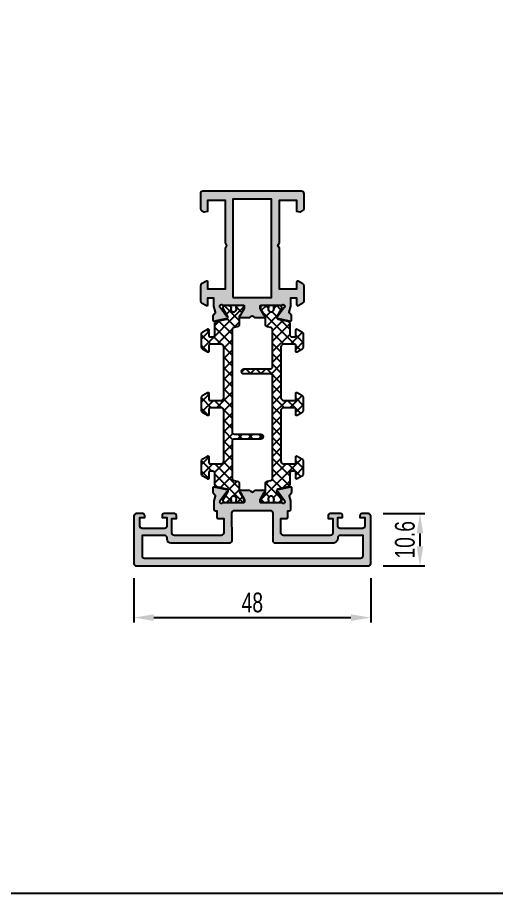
# Model space of a CAD drawing. Header units: millimetres. Extents: x -157 to 4988, y 4688 to 7765.
# Drawn here: x 2528 to 2625.1, y 5348.6 to 5526.1 of the extents above; entities that cross this region are included whole.
import ezdxf

# ---------------------------------------------------------------- set-up
doc = ezdxf.new("R2010")
doc.units = ezdxf.units.MM
doc.header["$LTSCALE"] = 0.2
for name, color, linetype in [('REYNAERS', 7, 'Continuous'), ('RI-DIMENSION', 7, 'Continuous'), ('RI-HATCH-PI', 4, 'Continuous'), ('RI-PROFILE', 7, 'Continuous')]:
    doc.layers.add(name, color=color, linetype=linetype)
doc.styles.add('T7', font='arial.ttf', dxfattribs={"width": 0.7})
doc.dimstyles.new('SCHAAL1OP1', dxfattribs={"dimscale": 0, "dimtxt": 2, "dimasz": 2, "dimexe": 0.5, "dimexo": 1.5, "dimgap": 0.5, "dimtad": 1, "dimdec": 1, "dimzin": 9, "dimdsep": 46, "dimtxsty": 'T7', "dimcen": 2.5, "dimclrd": 256, "dimclre": 256, "dimclrt": 256, "dimadec": 1, "dimazin": 2, "dimtfac": 1, "dimtdec": 1, "dimtmove": 0, "dimatfit": 3, "dimfxl": 1, "dimtolj": 1, "dimtzin": 9, "dimlwd": -1, "dimlwe": -1, "dimarcsym": 0})

# ---------------------------------------------------------------- blocks, each defined once
blk = doc.blocks.new('4I30113')
at = {"layer": 'RI-PROFILE'}
blk.add_lwpolyline([(7.075291723427291, 12.61961561521266), (7.075291723427291, 21.30000037294206), (10.57529172342775, 21.30000037294206), (10.57529172342769, 19.08633583027301), (11.24527180792823, 18.90681520768461, 0.1989123673801815), (11.39703561694896, 18.92679529218537), (11.82529172342763, 19.17404907054253, 0.2679491924311789), (12.07529172342775, 19.60706177243486), (12.07529172342775, 22.60000037294224, 0.414213562373095), (11.57529172342775, 23.10000037294224), (-8.424702425365489, 23.10000037294224, 0.414213562373095), (-8.924702425365489, 22.60000037294224), (-8.924702425365489, 19.60706177243486, 0.2679491924310788), (-8.674702425365602, 19.17404907054265), (-8.246446318887273, 18.92679529218514, 0.1989123673792568), (-8.09468250986722, 18.9068152076841), (-7.424702425365717, 19.08633583026986), (-7.424702425365489, 21.30000037294206), (-3.924702425365489, 21.30000037294206), (-3.924702425365489, 12.61961561521266), (-3.624702425365705, 12.10000037294176), (-3.924702425365489, 11.58038513067177), (-3.924702425365489, 3.300000372942031), (-7.424702425365489, 3.300000372942031), (-7.424702425365717, 4.700000372942008, 0.5773502691894123), (-7.724702425365671, 4.873205453699009), (-8.674702425364806, 4.324722697967553, 0.2679491924309574), (-8.924702425364124, 3.891709996076693), (-8.924702425365489, 0.9082867086216677, 0.2679491924310974), (-8.674702425365602, 0.4752740067295573), (-7.724702425365785, -0.07320874900057706, 0.5773502691896925), (-7.424702425365433, 0.09999633175621025), (-7.424702425365489, 1.50000037294202), (-6.245755038186553, 1.50000037294202), (-6.245755038186496, -0.1520656474343187), (-5.912553410706573, -1.395591050363541, -0.2538826015340871), (-5.957066851075319, -1.581133475830675), (-6.36813136603481, -2.03796037464962, 0.1852564082005983), (-6.419459641146056, -2.171738991097064), (-6.419459641146056, -2.996068947509676, 0.4796563285014663), (-6.176171718358398, -3.191328148933727), (-3.49688214911506, -2.597343951759902, 1.17833154119867), (-3.643836926163226, -2.23104913029656), (-4.933447532319371, -0.4560524075398351, -0.08309359224753596), (-4.962905084636952, -0.39696969802599), (-5.011595200508759, -0.2377115050321297, -0.8925328848366029), (-4.46489656655134, 7.23392141966772e-07), (-0.2247025747893411, 7.233921277559172e-07, -0.414213562373095), (-0.02470257478923876, -0.1999992766079604), (-0.02470257478923876, -0.5735163679840614, -0.1316524975874477), (-0.05149749403229797, -0.673516367983743), (-0.8750779876532072, -2.099999627057463, 0.9999999999999999), (-0.8750779876535483, -2.499999276607929), (-0.6247464340733239, -2.499999276607915), (0.8996199602111467, -2.499999276607915, 0.1989123685556905), (1.25317641547955, -2.35355139683397), (1.433872717265991, -2.17285509341213, -0.4142135623730655), (1.716715429740623, -2.172855092132215), (1.897411733162392, -2.353551393918599, 0.1989123662035821), (2.250968199994396, -2.499999276607929), (3.790988226660409, -2.4999992766079), (4.025666980306176, -2.4999992766079, 1.000000000000142), (4.02566698030521, -2.099999276607866), (3.202086486685267, -0.6735160175336634, -0.1316524975875525), (3.175291567442264, -0.5735160175338823), (3.175291567442264, -0.1999992766078893, -0.4142135623730534), (3.37529156744231, 7.23392141966772e-07), (7.615483946306973, 7.23392141966772e-07, -0.8938334836974259), (8.162435372013796, -0.2368810094083276), (8.113493726837284, -0.3969619176877817, -0.08309359224728577), (8.084036174519873, -0.4560446272016268), (6.794425568366854, -2.231041349962615, 1.178331541211842), (6.647470791315164, -2.597336171423541), (9.326760360559014, -3.191320368595561, 0.4796563285013795), (9.570048283346672, -2.996061167171283), (9.570048283346672, -2.171731210758884, 0.1852564082008693), (9.518720008235427, -2.037952594311227), (9.107655493275196, -1.581125695492949, -0.2538826015355284), (9.06314205290645, -1.395583270024864), (9.39634368387275, -0.1520578541043054), (9.39634368387275, 1.50000037294202), (10.57529172342769, 1.50000037294202), (10.5752917234278, 0.09999633175621025, 0.577350269188531), (10.8752917234269, -0.07320874900036389), (11.82529172342775, 0.4752740067294579, 0.2679491924312824), (12.07529172342775, 0.9082867086216535), (12.07529172342775, 3.891709996076295, 0.2679491924310669), (11.82529172342792, 4.324722697968306), (10.8752917234277, 4.873205453698952, 0.5773502691897896), (10.57529172342775, 4.700000372942136), (10.57529172342775, 3.300000372942031), (7.075291723427291, 3.300000372942031), (7.075291723427291, 11.58038513067177), (6.775291723427507, 12.10000037294265)], format="xyb", close=True, dxfattribs=at)
blk.add_lwpolyline([(-2.324694971314693, 1.600000372942213), (5.475291812583101, 1.600000372942213), (5.475291722446776, 21.50000037294222), (-2.324708277599165, 21.50000037294222)], close=True, dxfattribs=at)
blk = doc.blocks.new('4E30214')
at = {"layer": 'RI-PROFILE'}
for points in [[(7.20583160748879, 9.900000647501138), (7.205527873023129, 11.19843804319074), (7.500519118362263, 11.19843783286333, 0.4142137712046512), (7.800519332260933, 11.49843783286325), (7.800519332260819, 13.17263833699726), (7.508132420949835, 14.12898915409342, -0.2446984432290235), (7.541791026174167, 14.31059582628981), (7.952949211134637, 14.83685547085098, 0.1726182030107126), (7.997623961040404, 14.96329504194977), (7.997623064092522, 15.79758121866094, 0.4796141994129071), (7.751924666626223, 15.9897746677177), (5.072637750531612, 15.39578803664229, 1.238312160148291), (5.235757190722495, 15.04040250121346), (6.51001983436322, 13.25395622383211, -0.08089726198600812), (6.53845774388202, 13.19629000420831), (6.600517773322679, 12.94846643218656, -0.7673269879573191), (6.040710313453928, 12.7984658303487), (1.800517925292979, 12.79846127168125, -0.4142135623889116), (1.600517719570121, 12.99846104737148), (1.600517271883973, 13.4148712181719, -0.131652497573651), (1.627312083616744, 13.51487124698124), (2.426126561805745, 14.89846194428185, 0.9999976386623669), (2.426127076297576, 15.29846194428055), (0.6808629389789758, 15.29846006793198, 0.1989120891441954), (0.3273100843400698, 15.15201345692552), (0.1466136149301747, 14.97131698588012, -0.4142135650242973), (-0.1362290988245149, 14.97131698588018), (-0.3169241153960343, 15.1520120040872, 0.1989126479674239), (-0.6704780451435681, 15.29845861509367), (-2.425096582654987, 15.29845672868836, 0.9999976386623669), (-2.4250952080763, 14.89845672869174), (-1.626277754868624, 13.51486774901889, -0.131652497573626), (-1.599482728114197, 13.41486777782444), (-1.599482280428049, 12.99845760702399, -0.4142135623889117), (-1.799482056107536, 12.79845740129036), (-6.039674444268428, 12.79845284262339, -0.7673269879573466), (-6.599482226669807, 12.94845224075328), (-6.537422730103856, 13.19627594621704, -0.08089726198599861), (-6.508984944579936, 13.25394222698844), (-5.234726142189629, 15.04039124430699, 1.238312160148439), (-5.071607466155115, 15.3957771304772), (-7.750895659443813, 15.98975800050249, 0.4796141994127857), (-7.99659364365192, 15.79756402314126), (-7.9965927467033, 14.96327784643017, 0.1726182030107536), (-7.951917724925181, 14.8368383713921), (-7.540758408393117, 14.3105796109115, -0.2446984432289989), (-7.507099412674961, 14.12897301108887), (-7.799480667737555, 13.17263334004087), (-7.799480667737498, 11.49842878452284, 0.4142134563126725), (-7.499480453839055, 11.19842910705549), (-7.200601803642371, 11.19842932015467), (-7.200905538108145, 9.89999192446507, 0.4142129994758097), (-6.900906114663712, 9.599991924465627), (-5.801312816973791, 9.599961624691332), (-5.801312371371637, 6.699983767444053, -0.4142141283000559), (-6.301313337471584, 6.199983767444053), (-15.79999707439333, 6.199999999900712, -0.4142135623769576), (-16.29999707439987, 6.699999999900712), (-16.29999707439407, 9.600000000000705), (-15.3999970743937, 9.600000000000705), (-15.39999707440091, 10.30000000000069, 0.4142135623717354), (-15.69999707439968, 10.6000000000007), (-17.89999707439506, 10.60000000000159, 0.414213562373761), (-18.29999707439515, 10.20000000000059), (-18.29999707439424, 9.80000000000095), (-17.29999707439424, 9.800000000001376), (-17.29999707439288, 8.100000000001103, -0.414213562373095), (-17.79999707439288, 7.600000000001131), (-22.29999707439379, 7.599999999998857, -0.414213562373095), (-22.79999707439379, 8.099999999998857), (-22.79999707439424, 9.799999999999585), (-21.79999707439424, 9.80000000000004), (-21.7999970743947, 10.19999999999922, 0.4142135623736153), (-22.19999707439433, 10.60000000000045), (-23.49999707439451, 10.59999999999999, 0.414213562373095), (-23.99999707439406, 10.09999999999954), (-23.99999707439406, 0.5000000000000853, 0.414213562373095), (-23.49999707439406, 8.526512829121202e-14), (23.49999707439406, -8.526512829121202e-14, 0.414213562373095), (23.99999707439406, 0.4999999999999005), (23.99999707439406, 10.09999999999959, 0.414213562373095), (23.49999707439451, 10.59999999999982), (22.19999707439433, 10.6000000000005, 0.4142135623736153), (21.79999707439379, 10.19999999999927), (21.79999707439424, 9.80000000000009), (22.79999707439424, 9.799999999999635), (22.79999707439333, 8.099999999999142, -0.4142135623729618), (22.29999707439333, 7.599999999999142), (17.79999707439242, 7.600000000001188, -0.414213562373095), (17.29999707439242, 8.100000000001188), (17.29999707439424, 9.800000000001454), (18.29999707439424, 9.800000000000999), (18.29999707439515, 10.20000000000064, 0.4142135623740107), (17.89999707439506, 10.60000000000118), (15.69834713389889, 10.60000000000056, 0.4142135623717354), (15.39834713390013, 10.30000000000054), (15.39834713390019, 9.599999999900575), (16.29999707439407, 9.599999999900575), (16.30000292560015, 6.699999999900569, -0.4142124198543953), (15.80000487600245, 6.199999999904378), (6.300003891660822, 6.19998174230156, -0.4142141252822447), (5.800002925600097, 6.699981742300622), (5.800003371208504, 9.599999999926752), (6.905832184044357, 9.600000647501702, 0.4142129994758098)], [(17.8051951836527, 6.199932589680998, 0.414213562373095), (17.3051951836527, 5.699932589680998), (17.3051951836527, 5.599932616768626, -0.3644921651856291), (16.49687513621541, 4.600105754145773), (4.69687510594855, 4.600104171958179, -0.4142136074786073), (4.196875028948511, 5.100104171958179), (4.203539391952859, 10.69594796025682, 0.4142135623271769), (3.703539392022662, 11.19594796024799), (-3.717470520321513, 11.19787701531706, 0.400993262731094), (-4.1948048163473, 10.69839101361762), (-4.183718736157402, 5.100238523890198, -0.414213607478574), (-4.683718813157384, 4.600238523890198), (-16.4837246946247, 4.600240106085977, -0.4142135231006511), (-17.28372458735726, 5.400240106085818), (-17.29481066754715, 5.699932589682845, 0.4142033482204809), (-17.79479323083581, 6.199932589377141), (-22.36296201673758, 6.199932589781923), (-22.36296201673719, 2.09993258978227, 0.4142135623730617), (-21.86296201673719, 1.599932589782327), (21.93703798326254, 1.5999325897821, 0.4142135623729951), (22.43703798326254, 2.099932589781929), (22.43703798326391, 6.199932589781753)]]:
    blk.add_lwpolyline(points, format="xyb", close=True, dxfattribs=at)
blk = doc.blocks.new('0000772R')
at = {"layer": 'RI-HATCH-PI'}
h = blk.add_hatch(dxfattribs=at)
h.set_pattern_fill('_USER', color=256, scale=1.5, angle=225, style=0, double=1, pattern_type=0)
h.set_pattern_definition([(225, (0, 0), (1.060660171779821, -1.060660171779821), []), (315, (0, 0), (1.060660171779821, 1.060660171779821), [])])
edge = h.paths.add_edge_path()
edge.add_arc((1.450824544777844, 36.1327578012429), 0.5000000000000041, 180.0318875399638, 257.4999999999586, ccw=False)
edge.add_line((0.9508246222127461, 36.1324795299759), (0.9499999999997577, 37.61416697507728))
edge.add_arc((0.6499999999959978, 37.61416697507881), 0.3000000000037599, 359.9999999997083, 389.9999999996573)
edge.add_line((0.9098076211354815, 37.76416697507914), (0.02679491924316935, 39.29358983848503))
edge.add_arc((0.1999999999999863, 39.39358983848479), 0.1999999999998186, 179.9999999999573, 209.9999999999505, ccw=False)
edge.add_line((1.669775429036235e-13, 39.39358983848494), (-2.877698079828406e-13, 39.5999999999987))
edge.add_arc((0.3999999999999169, 39.59999999999836), 0.4000000000002046, 89.99999999995123, 179.9999999999511, ccw=False)
edge.add_line((0.4000000000002579, 39.99999999999856), (0.9819660112504458, 39.99999999999856))
edge.add_arc((0.9819660112518243, 39.79999999999762), 0.2000000000009408, 79.77782060988841, 90.00000000039489, ccw=False)
edge.add_arc((2.099999999989362, 45.99999999994079), 6.099999999940935, 259.7778206094268, 262.5936067314714)
edge.add_arc((1.274999999999857, 39.65339657769435), 0.3000000000006971, 7.599965101690032e-11, 82.59360673172961, ccw=False)
edge.add_line((1.575000000000554, 39.65339657769475), (1.574999999999985, 39.54047375096427))
edge.add_arc((2.100000000000076, 39.24999999999856), 0.6000000000001504, 151.0449756281321, 388.9550243718679)
edge.add_line((2.625000000000167, 39.54047375096427), (2.625000000000295, 39.65339657769475))
edge.add_arc((2.925000000000876, 39.65339657769449), 0.3000000000005816, 97.40639326864789, 179.9999999999511, ccw=False)
edge.add_arc((2.100000000005401, 45.99999999999616), 6.099999999996583, 277.4063932684988, 280.2221793905173)
edge.add_arc((3.218033988752697, 39.79999999999033), 0.2000000000086857, 90.0000000008568, 100.22217939138147, ccw=False)
edge.add_line((3.218033988749706, 39.99999999999902), (3.799999999999894, 39.99999999999902))
edge.add_arc((3.800000000000349, 39.59999999999893), 0.4000000000000909, 3.26281224261038e-11, 90.00000000006509, ccw=False)
edge.add_line((4.20000000000044, 39.59999999999916), (4.199999999999985, 39.3935898384854))
edge.add_arc((3.999999999999713, 39.39358983848514), 0.200000000000272, -29.999999999915588, 7.332801033044234e-11, ccw=False)
edge.add_line((4.173205080756983, 39.29358983848526), (3.290192378864671, 37.76416697507936))
edge.add_arc((3.550000000000633, 37.61416697508066), 0.2999999999998987, 150.0000000002743, 180.0000000002646)
edge.add_line((3.250000000000735, 37.61416697507927), (3.250550958979343, 37.50938626617379))
edge.add_arc((3.55054681174937, 37.51096370738752), 0.2999999999999975, 180.3012704681873, 257.49999999996)
edge.add_line((3.485614927567735, 37.21807490525158), (5.496369579195683, 36.77230133109974))
edge.add_arc((5.388149772227109, 36.28415332753956), 0.5000000000001087, 6.480149750132114e-12, 77.50000000005878, ccw=False)
edge.add_line((5.888149772227219, 36.28415332753961), (5.887152959927089, 34.10022821697153))
edge.add_arc((6.387152907844659, 34.10000000122562), 0.4999999999999994, 179.9738484009734, 269.9983747265771)
edge.add_line((6.387138724658424, 33.60000000142678), (6.899981945986266, 33.59998545392493))
edge.add_arc((6.899981646068451, 33.79998545392486), 0.2000000000001567, 270.000085920125, 360.0000859201901)
edge.add_line((7.099981646068382, 33.7999857538429), (7.099979846555794, 34.99998575384181))
edge.add_arc((7.299979846555396, 34.99998605376082), 0.1999999999998271, 60.00008592054172, 180.000085920467, ccw=False)
edge.add_line((7.399979586817491, 35.173191284477), (8.349980409317933, 34.62470995336155))
edge.add_arc((8.099981058661502, 34.19169687657142), 0.499999999999888, 8.592038477672759e-05, 60.000085920404786, ccw=False)
edge.add_line((8.599981058660827, 34.19169762636822), (8.600000000000886, 31.50829037686525))
edge.add_arc((8.100000000000662, 31.50829037686488), 0.5000000000002238, -59.99999999998698, 4.189359970041551e-11, ccw=False)
edge.add_line((8.350000000000872, 31.07527767497253), (7.400000000000485, 30.52679491924231))
edge.add_arc((7.300000000000691, 30.69999999999924), 0.1999999999999333, 179.9999999999674, 299.99999999994304, ccw=False)
edge.add_line((7.100000000000758, 30.69999999999935), (7.100000000000303, 31.89999999999939))
edge.add_arc((6.900000000000485, 31.89999999999939), 0.1999999999998181, 0, 90.00000000013027)
edge.add_line((6.900000000000031, 32.09999999999921), (4.600000000000303, 32.09999999999927))
edge.add_arc((4.600000000000644, 31.5999999999995), 0.4999999999997726, 90.00000000003908, 180.0000000000391)
edge.add_line((4.100000000000872, 31.59999999999916), (4.100000000001327, 21.24999999999925))
edge.add_arc((4.600000000001327, 21.2499999999993), 0.5, 180.0000000000065, 270)
edge.add_line((4.600000000001327, 20.7499999999993), (6.900000000001054, 20.7499999999993))
edge.add_arc((6.900000000001508, 20.94999999999958), 0.2000000000002728, 269.9999999998697, 359.9999999999349)
edge.add_line((7.100000000001781, 20.94999999999935), (7.100000000001781, 22.14999999999939))
edge.add_arc((7.300000000001596, 22.14999999999968), 0.1999999999998145, 60.00000000014859, 180.0000000000814, ccw=False)
edge.add_line((7.400000000001054, 22.32320508075667), (8.350000000001213, 21.77472232502645))
edge.add_arc((8.100000000001488, 21.34170962313425), 0.4999999999998387, 1.750777300912887e-11, 60.00000000002581, ccw=False)
edge.add_line((8.600000000001327, 21.34170962313441), (8.600000000001327, 19.9999999999993))
edge.add_line((8.600000000001327, 19.9999999999993), (8.600000000001767, 18.6582903768642))
edge.add_arc((8.100000000001678, 18.65829037686397), 0.5000000000000888, -59.999999999992326, 2.6489033189136535e-11, ccw=False)
edge.add_line((8.350000000001781, 18.22527767497171), (7.400000000001508, 17.67679491924149))
edge.add_arc((7.300000000002051, 17.84999999999847), 0.1999999999998143, 179.9999999999186, 299.9999999998514, ccw=False)
edge.add_line((7.100000000002236, 17.84999999999876), (7.100000000002236, 19.0499999999988))
edge.add_arc((6.900000000001963, 19.04999999999858), 0.2000000000002728, 6.513775987628397e-11, 90.00000000013027)
edge.add_line((6.900000000001508, 19.24999999999885), (4.600000000001781, 19.24999999999839))
edge.add_arc((4.600000000001781, 18.74999999999839), 0.5, 90, 180.0000000000065)
edge.add_line((4.100000000001781, 18.74999999999834), (4.100000000002691, 8.399999999998435))
edge.add_arc((4.600000000002719, 8.39999999999852), 0.5000000000000284, 180.0000000000098, 270.0000000000098)
edge.add_line((4.600000000002805, 7.899999999998492), (6.900000000002532, 7.89999999999894))
edge.add_arc((6.90000000000293, 8.099999999998701), 0.1999999999997613, 269.999999999886, 360.0000000000163)
edge.add_line((7.100000000002691, 8.099999999998758), (7.10000000000235, 9.299999999998803))
edge.add_arc((7.300000000002282, 9.299999999998917), 0.1999999999999327, 60.000000000057014, 180.0000000000326, ccw=False)
edge.add_line((7.400000000002077, 9.473205080755847), (8.350000000002236, 8.924722325025627))
edge.add_arc((8.100000000002685, 8.491709623133142), 0.5000000000000056, 2.5011104298755527e-11, 60.0000000000598, ccw=False)
edge.add_line((8.60000000000269, 8.49170962313336), (8.599978718221717, 5.808302373633907))
edge.add_arc((8.099978718222411, 5.808303123430658), 0.4999999999998676, 299.9999140796033, 359.99991407962136, ccw=False)
edge.add_line((8.349978068878894, 5.375290046640586), (7.399977246378452, 4.826808715525132))
edge.add_arc((7.299977506116388, 5.000013946241282), 0.199999999999787, 179.9999140795249, 299.9999140794547, ccw=False)
edge.add_line((7.099977506116826, 5.000014246160319), (7.099979305629343, 6.200014246159228))
edge.add_arc((6.899979305629412, 6.20001454607727), 0.2000000000001567, 359.9999140798099, 449.999914079875)
edge.add_line((6.899979605547227, 6.400014546077202), (6.387138724589374, 6.39999999857092))
edge.add_arc((6.387152907844661, 5.899999998772083), 0.5000000000000012, 90.00162528133566, 180.0261515990268)
edge.add_line((5.887152959927089, 5.899771783026168), (5.888149668067623, 3.716074876659675))
edge.add_arc((5.388149720150047, 3.715846660913753), 0.5000000000000057, -77.49999999996032, 0.026151599027684824, ccw=False)
edge.add_line((5.496369527119437, 3.227698657353855), (3.485614927567735, 2.781925094747031))
edge.add_arc((3.55054681174937, 2.489036292611098), 0.2999999999999977, 102.5000000000401, 179.698729531813)
edge.add_line((3.250550958979343, 2.490613733824823), (3.250000000000735, 2.385833024919343))
edge.add_arc((3.550000000000614, 2.385833024917949), 0.2999999999998781, 179.9999999997338, 209.9999999997262)
edge.add_line((3.290192378864671, 2.235833024919252), (4.173205080756983, 0.7064101615133538))
edge.add_arc((3.99999999999971, 0.6064101615134706), 0.2000000000002746, -7.258904588525183e-11, 29.99999999991587, ccw=False)
edge.add_line((4.199999999999985, 0.6064101615132174), (4.20000000000044, 0.3999999999994585))
edge.add_arc((3.800000000000349, 0.3999999999996859), 0.4000000000000909, 269.99999999993486, 359.99999999996743, ccw=False)
edge.add_line((3.799999999999894, -4.050093593832571e-13), (3.218033988749706, -4.050093593832571e-13))
edge.add_arc((3.218033988752704, 0.2000000000081977), 0.2000000000086027, 259.7778206086165, 269.99999999914127, ccw=False)
edge.add_arc((2.100000000005441, -5.999999999997633), 6.099999999996668, 79.77782060948304, 82.59360673150164)
edge.add_arc((2.925000000000876, 0.3466034223041199), 0.3000000000005808, 180.0000000000487, 262.59360673135205, ccw=False)
edge.add_line((2.625000000000295, 0.3466034223038648), (2.625000000000167, 0.4595262490343473))
edge.add_arc((2.100000000000072, 0.7500000000000558), 0.6000000000001564, 331.0449756281318, 568.9550243718681)
edge.add_line((1.574999999999978, 0.4595262490343472), (1.575000000000546, 0.3466034223038646))
edge.add_arc((1.274999999999855, 0.3466034223042576), 0.3000000000006917, 277.40639326826994, 359.99999999992497, ccw=False)
edge.add_arc((2.099999999989323, -5.999999999941924), 6.099999999940681, 97.40639326852865, 100.2221793905733)
edge.add_arc((0.9819660112518189, 0.2000000000010013), 0.2000000000009516, 269.9999999996046, 280.2221793901114, ccw=False)
edge.add_line((0.9819660112504387, 4.973799150320701e-14), (0.4000000000002508, 4.973799150320701e-14))
edge.add_arc((0.3999999999999098, 0.4000000000002544), 0.4000000000002046, 180.0000000000489, 270.0000000000489, ccw=False)
edge.add_line((-2.948752353404416e-13, 0.3999999999999133), (1.598721155460225e-13, 0.6064101615136722))
edge.add_arc((0.1999999999999755, 0.6064101615138209), 0.1999999999998156, 150.0000000000488, 180.0000000000426, ccw=False)
edge.add_line((0.02679491924316224, 0.7064101615135812), (0.9098076211354886, 2.235833024919479))
edge.add_arc((0.6499999999959833, 2.385833024919785), 0.3000000000037673, 330.000000000348, 360.0000000002956)
edge.add_line((0.9499999999997506, 2.385833024921332), (0.950824622212739, 3.867520470022718))
edge.add_arc((1.450824544777842, 3.867242198755716), 0.5000000000000073, 102.50000000004178, 179.9681124600359, ccw=False)
edge.add_line((1.342604737808433, 4.355390202315611), (2.0082198069688, 4.502953510523667))
edge.add_arc((1.899999999999405, 4.991101514083558), 0.5000000000000002, 282.5000000000403, 359.9999999999944)
edge.add_line((2.399999999999406, 4.991101514083509), (2.400000000001437, 25.59999999999944))
edge.add_arc((1.900000000001452, 25.59999999999943), 0.4999999999999858, 1.628443996909367e-12, 90.00000000000487)
edge.add_line((1.900000000001409, 26.09999999999941), (-3.399999999999071, 26.0999999999991))
edge.add_arc((-3.399999999999128, 26.59999999999893), 0.4999999999998295, 180, 270.0000000000065, ccw=False)
edge.add_arc((-3.399999999998787, 26.59999999999893), 0.5000000000001705, 90.0000000000179, 180, ccw=False)
edge.add_line((-3.399999999998943, 27.0999999999991), (1.900000000000613, 27.0999999999991))
edge.add_arc((1.900000000000599, 27.59999999999911), 0.5000000000000142, 270.0000000000016, 360.0000000000342)
edge.add_line((2.400000000000613, 27.59999999999941), (2.399999999995736, 35.00889848591619))
edge.add_arc((1.899999999995736, 35.00889848591586), 0.5000000000000002, 3.745421192891436e-11, 77.49999999995875)
edge.add_line((2.008219806965138, 35.49704648947575), (1.34260473780844, 35.644609797683))
at = {"layer": 'RI-PROFILE', "transparency": 33554687}
blk.add_lwpolyline([(1.34260473780844, 35.644609797683, -0.3515088874915521), (0.9508246222127461, 36.1324795299759), (0.9499999999997577, 37.61416697507728, 0.1316524975871696), (0.9098076211354815, 37.76416697507914), (0.02679491924316932, 39.29358983848503, -0.1316524975873659), (1.669775429036235e-13, 39.39358983848494), (-2.877698079828406e-13, 39.5999999999987, -0.414213562373095), (0.4000000000002579, 39.99999999999856), (0.9819660112504458, 39.99999999999856, -0.04463227282256627), (1.017459153750388, 39.99682539682424, 0.01228680295397177), (1.31367187499853, 39.95089361311572, -0.3768397148840706), (1.575000000000554, 39.65339657769475), (1.574999999999985, 39.54047375096427, 1.696140478029902), (2.625000000000167, 39.54047375096427), (2.625000000000295, 39.65339657769475, -0.376839714882324), (2.886328125000259, 39.9508936131155, 0.01228680295385807), (3.182540846248397, 39.99682539682378, -0.04463227282264487), (3.218033988749706, 39.99999999999902), (3.799999999999894, 39.99999999999902, -0.4142135623732615), (4.20000000000044, 39.59999999999916), (4.199999999999985, 39.3935898384854, -0.1316524975873467), (4.173205080756983, 39.29358983848526), (3.290192378864671, 37.76416697507936, 0.1316524975873531), (3.250000000000735, 37.61416697507927), (3.250550958979343, 37.50938626617379, 0.3501887962909929), (3.485614927567735, 37.21807490525158), (5.496369579195683, 36.77230133109974, -0.3516652221704045), (5.888149772227219, 36.28415332753961), (5.887152959927089, 34.10022821697153, 0.4143389453068096), (6.387138724658424, 33.60000000142678), (6.899981945986266, 33.59998545392493, 0.414213562373428), (7.099981646068382, 33.7999857538429), (7.099979846555794, 34.99998575384181, -0.5773502691891899), (7.399979586817491, 35.173191284477), (8.349980409317933, 34.62470995336155, -0.2679491924312175), (8.599981058660827, 34.19169762636822), (8.600000000000886, 31.50829037686525, -0.267949192431258), (8.350000000000872, 31.07527767497253), (7.400000000000485, 30.52679491924231, -0.5773502691894837), (7.100000000000758, 30.69999999999935), (7.100000000000303, 31.89999999999939, 0.414213562373761), (6.900000000000031, 32.09999999999921), (4.600000000000303, 32.09999999999927, 0.414213562373095), (4.100000000000872, 31.59999999999916), (4.100000000001327, 21.24999999999925, 0.4142135623730617), (4.600000000001327, 20.7499999999993), (6.900000000001054, 20.7499999999993, 0.414213562373428), (7.100000000001781, 20.94999999999935), (7.100000000001781, 22.14999999999939, -0.5773502691892336), (7.400000000001054, 22.32320508075667), (8.350000000001213, 21.77472232502645, -0.2679491924311613), (8.600000000001327, 21.34170962313441), (8.600000000001327, 19.9999999999993), (8.600000000001767, 18.6582903768642, -0.2679491924312105), (8.350000000001781, 18.22527767497171), (7.400000000001508, 17.67679491924149, -0.5773502691892336), (7.100000000002236, 17.84999999999876), (7.100000000002236, 19.0499999999988, 0.414213562373428), (6.900000000001508, 19.24999999999885), (4.600000000001781, 19.24999999999839, 0.4142135623731283), (4.100000000001781, 18.74999999999834), (4.100000000002691, 8.399999999998435, 0.4142135623730951), (4.600000000002805, 7.899999999998492), (6.900000000002532, 7.89999999999894, 0.414213562373761), (7.100000000002691, 8.099999999998758), (7.10000000000235, 9.299999999998803, -0.5773502691894837), (7.400000000002077, 9.473205080755847), (8.350000000002236, 8.924722325025627, -0.2679491924312855), (8.60000000000269, 8.49170962313336), (8.599978718221717, 5.808302373633907, -0.2679491924312071), (8.349978068878894, 5.375290046640586), (7.399977246378452, 4.826808715525132, -0.5773502691892173), (7.099977506116826, 5.000014246160319), (7.099979305629343, 6.200014246159228, 0.414213562373428), (6.899979605547227, 6.400014546077202), (6.387138724589374, 6.39999999857092, 0.4143389452663561), (5.887152959927089, 5.899771783026168), (5.888149668067623, 3.716074876659675, -0.3517934467346171), (5.496369527119437, 3.227698657353855), (3.485614927567735, 2.781925094747031, 0.3501887962909929), (3.250550958979343, 2.490613733824823), (3.250000000000735, 2.385833024919343, 0.1316524975873617), (3.290192378864671, 2.235833024919252), (4.173205080756983, 0.7064101615133538, -0.1316524975873449), (4.199999999999985, 0.6064101615132174), (4.20000000000044, 0.3999999999994585, -0.4142135623732615), (3.799999999999894, -4.050093593832571e-13), (3.218033988749706, -4.050093593832571e-13, -0.04463227282264559), (3.182540846248411, 0.00317460317483409, 0.01228680295385851), (2.886328125000258, 0.04910638688311764, -0.3768397148823244), (2.625000000000295, 0.3466034223038648), (2.625000000000167, 0.4595262490343473, 1.696140478029914), (1.574999999999978, 0.4595262490343472), (1.575000000000546, 0.3466034223038646, -0.376839714884077), (1.313671874998524, 0.04910638688289026, 0.01228680295397221), (1.017459153750384, 0.003174603174379342, -0.04463227282256706), (0.9819660112504387, 4.973799150320701e-14), (0.4000000000002508, 4.973799150320701e-14, -0.414213562373095), (-2.948752353404416e-13, 0.3999999999999133), (1.598721155460225e-13, 0.6064101615136722, -0.1316524975873682), (0.02679491924316224, 0.7064101615135812), (0.9098076211354886, 2.235833024919479, 0.131652497587163), (0.9499999999997506, 2.385833024921332), (0.950824622212739, 3.867520470022718, -0.3515088874915474), (1.342604737808433, 4.355390202315611), (2.0082198069688, 4.502953510523667, 0.351665222169924), (2.399999999999406, 4.991101514083509), (2.400000000001437, 25.59999999999944, 0.4142135623731116), (1.900000000001409, 26.09999999999941), (-3.399999999999071, 26.0999999999991, -0.4142135623731283), (-3.899999999998958, 26.59999999999893, -0.4142135623730036), (-3.399999999998943, 27.0999999999991), (1.900000000000613, 27.0999999999991, 0.4142135623732615), (2.400000000000613, 27.59999999999941), (2.399999999995736, 35.00889848591619, 0.3516652221697617), (2.008219806965138, 35.49704648947575)], format="xyb", close=True, dxfattribs=at)
blk = doc.blocks.new('4030214B')
for name, p in [('4I30113', (-1.599482065406335, 52.79845761631208)), ('0000772R', (1.700517934591829, 12.79846105665953)), ('4E30214', (0, 0))]:
    blk.add_blockref(name, p)
at = {"rotation": 180}
blk.add_blockref('0000772R', (-1.699482065406393, 52.79845761631063), dxfattribs=at)
blk = doc.blocks.new('*D68')
at = {"layer": 'Defpoints', "color": 0, "transparency": 16777216}
for p in [(2551.647139023353, 5415.469223711195), (2599.64713317214, 5415.469223711195), (2599.64713317214, 5404.510911906254)]:
    blk.add_point(p, dxfattribs=at)
at = {"layer": 'RI-DIMENSION', "color": 7, "transparency": 16777216}
for p, q in [((2551.647139023353, 5412.469223711195), (2551.647139023353, 5403.510911906254)), ((2599.64713317214, 5412.469223711195), (2599.64713317214, 5403.510911906254)), ((2555.647139023353, 5404.510911906254), (2595.64713317214, 5404.510911906254))]:
    blk.add_line(p, q, dxfattribs=at)
for points in [[(2555.647139023353, 5405.177578572921), (2555.647139023353, 5403.844245239587), (2551.647139023353, 5404.510911906254)], [(2595.64713317214, 5405.177578572921), (2595.64713317214, 5403.844245239587), (2599.64713317214, 5404.510911906254)]]:
    blk.add_solid(points, dxfattribs=at)
at = {"layer": 'RI-DIMENSION', "transparency": 16777216, "insert": (2575.647136097747, 5407.55320385714), "char_height": 4, "attachment_point": 5, "style": 'T7'}
blk.add_mtext('\\A1;48', dxfattribs=at)
blk = doc.blocks.new('*D70')
at = {"layer": 'Defpoints', "color": 0, "transparency": 16777216}
for p in [(2599.147133172141, 5425.569223711196), (2599.147133172141, 5414.969223711197), (2609.627104454915, 5414.969223711197)]:
    blk.add_point(p, dxfattribs=at)
at = {"layer": 'RI-DIMENSION', "color": 7, "transparency": 16777216}
for p, q in [((2602.147133172141, 5425.569223711196), (2610.627104454915, 5425.569223711196)), ((2609.627104454915, 5421.569223711196), (2609.627104454915, 5418.969223711197)), ((2602.147133172141, 5414.969223711197), (2610.627104454915, 5414.969223711197))]:
    blk.add_line(p, q, dxfattribs=at)
for points in [[(2608.960437788249, 5421.569223711196), (2610.293771121582, 5421.569223711196), (2609.627104454915, 5425.569223711196)], [(2608.960437788249, 5418.969223711197), (2610.293771121582, 5418.969223711197), (2609.627104454915, 5414.969223711197)]]:
    blk.add_solid(points, dxfattribs=at)
at = {"layer": 'RI-DIMENSION', "transparency": 16777216, "insert": (2606.58481250403, 5420.269223711195), "char_height": 4, "attachment_point": 5, "rotation": 90, "style": 'T7'}
blk.add_mtext('\\A1;10.6', dxfattribs=at)

msp = doc.modelspace()

# ---------------------------------------------------------------- hatches: boundary and pattern name
at = {"layer": 'REYNAERS'}
h = msp.add_hatch(color=256, dxfattribs=at)
edge = h.paths.add_edge_path()
edge.add_line((2570.447655677006, 5479.870861059672), (2570.147655677006, 5480.390476301943))
edge.add_line((2570.147655677006, 5480.390476301943), (2570.147655677006, 5489.070861059672))
edge.add_line((2570.147655677006, 5489.070861059673), (2566.647655677006, 5489.070861059673))
edge.add_line((2566.647655677006, 5489.070861059673), (2566.647655677006, 5486.857196517002))
edge.add_line((2566.647655677006, 5486.857196517002), (2565.977675592505, 5486.677675894415))
edge.add_arc((2565.925911783484, 5486.870861059672), 0.1999999999997876, 239.9999999997697, 284.9999999999433, ccw=False)
edge.add_line((2565.825911783484, 5486.697655978915), (2565.397655677006, 5486.944909757272))
edge.add_arc((2565.647655677006, 5487.377922459165), 0.500000000000041, 180.0000000000065, 240.0000000000027, ccw=False)
edge.add_line((2565.147655677006, 5487.377922459165), (2565.147655677006, 5490.370861059672))
edge.add_arc((2565.647655677006, 5490.370861059672), 0.5, 90, 180, ccw=False)
edge.add_line((2565.647655677006, 5490.870861059672), (2585.647649825799, 5490.870861059672))
edge.add_arc((2585.647649825799, 5490.370861059673), 0.4999999999999432, -6.480149750132114e-12, 90.00000000000648, ccw=False)
edge.add_line((2586.147649825799, 5490.370861059672), (2586.147649825799, 5487.377922459164))
edge.add_arc((2585.647649825799, 5487.377922459165), 0.5000000000000568, 299.99999999998835, 359.99999999999346, ccw=False)
edge.add_line((2585.897649825799, 5486.944909757273), (2585.469393719321, 5486.697655978915))
edge.add_arc((2585.36939371932, 5486.870861059672), 0.2000000000001251, 254.9999999999634, 300.0000000000056, ccw=False)
edge.add_line((2585.3176299103, 5486.677675894414), (2584.647649825799, 5486.857196517001))
edge.add_line((2584.647649825799, 5486.857196517002), (2584.647649825799, 5489.070861059673))
edge.add_line((2584.647649825799, 5489.070861059673), (2581.147649825799, 5489.070861059673))
edge.add_line((2581.147649825799, 5489.070861059673), (2581.147649825798, 5480.390476301944))
edge.add_line((2581.147649825798, 5480.390476301943), (2580.847649825798, 5479.870861059672))
edge.add_line((2580.847649825798, 5479.870861059672), (2581.147649825798, 5479.351245817402))
edge.add_line((2581.147649825798, 5479.351245817402), (2581.147649825798, 5471.070861059672))
edge.add_line((2581.147649825798, 5471.070861059673), (2584.647649825798, 5471.070861059673))
edge.add_line((2584.647649825799, 5471.070861059673), (2584.647649825799, 5472.470861059673))
edge.add_arc((2584.847649825799, 5472.470861059673), 0.1999999999999886, 60.00000000001029, 179.9999999999837, ccw=False)
edge.add_line((2584.947649825799, 5472.644066140429), (2585.897649825799, 5472.095583384699))
edge.add_arc((2585.647649825799, 5471.662570682807), 0.4999999999999425, 1.3017142919125035e-11, 59.99999999999619, ccw=False)
edge.add_line((2586.147649825799, 5471.662570682807), (2586.147649825799, 5468.679147395352))
edge.add_arc((2585.647649825799, 5468.679147395353), 0.5, 300.0000000000005, 359.9999999999902, ccw=False)
edge.add_line((2585.897649825799, 5468.24613469346), (2584.947649825799, 5467.697651937729))
edge.add_arc((2584.847649825799, 5467.870857018487), 0.1999999999999168, 180.0000000000081, 299.9999999999837, ccw=False)
edge.add_line((2584.647649825799, 5467.870857018487), (2584.647649825799, 5469.270861059674))
edge.add_line((2584.647649825799, 5469.270861059673), (2583.447645575898, 5469.267299341191))
edge.add_line((2583.447645575898, 5469.267299341191), (2583.447648177841, 5467.617685217673))
edge.add_line((2583.447648177841, 5467.617685217672), (2583.137423049326, 5466.378808041237))
edge.add_arc((2583.328684000518, 5466.320333700293), 0.1999999999998306, 162.9999999999186, 221.9816897435296)
edge.add_line((2583.180012275629, 5466.186555083846), (2583.59107679059, 5465.729728185028))
edge.add_arc((2583.442405065701, 5465.59594956858), 0.2000000000007243, 3.26281224261038e-11, 41.981689743623974, ccw=False)
edge.add_line((2583.642405065701, 5465.59594956858), (2583.642405065701, 5464.771619612167))
edge.add_arc((2583.442405065701, 5464.771619612168), 0.2000000000002728, 257.5000000000856, 359.99999999999187, ccw=False)
edge.add_line((2583.399117142913, 5464.576360410744), (2580.71982757367, 5465.17034460792))
edge.add_arc((2580.763115496456, 5465.365603809338), 0.1999999999929156, 58.779416102605126, 257.5000000002863, ccw=False)
edge.add_line((2580.866782350722, 5465.536639429381), (2582.156392956875, 5467.311636152138))
edge.add_arc((2581.994589557999, 5467.429193202596), 0.199999999999852, 324.0000000000122, 343.000000000006)
edge.add_line((2582.185850509192, 5467.370718861652), (2582.234539601359, 5467.529973706256))
edge.add_arc((2581.947648174571, 5467.617685217675), 0.2999999999996178, 342.9999999996273, 509.9999999985214)
edge.add_line((2581.68784055344, 5467.767685217681), (2577.447648174571, 5467.767681502732))
edge.add_arc((2577.447648349797, 5467.567681502732), 0.2000000000002359, 90.00005019841466, 180.0000501982355)
edge.add_line((2577.247648349797, 5467.567681327507), (2577.247648655207, 5467.219089266137))
edge.add_arc((2577.447648655208, 5467.219089441362), 0.2000000000001222, 180.0000501983902, 208.8305076546528)
edge.add_line((2577.272438646858, 5467.122645400725), (2578.073320661291, 5465.667682050898))
edge.add_arc((2578.073320836516, 5465.467682050898), 0.1999999999998949, -89.99994980169942, 90.00005019831701, ccw=False)
edge.add_line((2578.073321011741, 5465.267682050899), (2577.838641904585, 5465.267682465707))
edge.add_line((2577.838641904585, 5465.267682465707), (2576.298618856263, 5465.267683319666))
edge.add_arc((2576.298619156436, 5465.767683319666), 0.5000000000000616, 224.999999740702, 269.9999656026771, ccw=False)
edge.add_line((2575.945065764242, 5465.414129930673), (2575.764369462456, 5465.594826234094))
edge.add_arc((2575.622948105579, 5465.453404878497), 0.2000000000000298, 44.99999974070312, 135.0000002592969)
edge.add_line((2575.481526748701, 5465.594826234094), (2575.300830446915, 5465.414129930673))
edge.add_arc((2574.947277054722, 5465.767683319666), 0.5000000000000643, 270.0000343973229, 315.000000259298, ccw=False)
edge.add_line((2574.947277354895, 5465.267683319666), (2573.422907243841, 5465.267682465707))
edge.add_line((2573.422907243841, 5465.267682465707), (2573.221985575799, 5465.267680604116))
edge.add_arc((2573.221985400574, 5465.467680604116), 0.1999999999998949, 90.00005019831701, 270.0000501982844, ccw=False)
edge.add_line((2573.221985225349, 5465.667680604116), (2574.02286469032, 5467.122645357286))
edge.add_arc((2573.847654512976, 5467.219089090911), 0.200000000000065, 331.1695927421912, 360.0000501984065)
edge.add_line((2574.047654512976, 5467.219089266136), (2574.047654207566, 5467.567681327506))
edge.add_arc((2573.847654207565, 5467.567681152282), 0.2000000000002359, 5.019829251537416e-05, 90.00005019817038)
edge.add_line((2573.847654032341, 5467.767681152282), (2569.607461653471, 5467.767677437343))
edge.add_arc((2569.347654032339, 5467.617677437336), 0.2999999999995558, 30.00000000147932, 197.0000000003655)
edge.add_line((2569.060762605552, 5467.529965925918), (2569.109451697718, 5467.370711081313))
edge.add_arc((2569.30071264891, 5467.429185422257), 0.1999999999992544, 196.9999999999872, 216.0000000000308)
edge.add_line((2569.138909250036, 5467.311628371799), (2570.428519856188, 5465.536631649043))
edge.add_arc((2570.532186710454, 5465.365596028999), 0.1999999999930173, -77.50000000028979, 121.22058389737381, ccw=False)
edge.add_line((2570.57547463324, 5465.170336827582), (2567.896185063997, 5464.576352630406))
edge.add_arc((2567.852897141209, 5464.77161183183), 0.2000000000001474, 180.0000000000326, 282.499999999955, ccw=False)
edge.add_line((2567.652897141209, 5464.771611831829), (2567.652897141209, 5465.595941788242))
edge.add_arc((2567.85289714121, 5465.595941788242), 0.2000000000007276, 138.018310256376, 179.9999999999104, ccw=False)
edge.add_line((2567.70422541632, 5465.72972040469), (2568.11528993128, 5466.186547303508))
edge.add_arc((2567.966618206392, 5466.320325919954), 0.199999999999873, 318.0183102564523, 377.0000000001282)
edge.add_line((2568.157879157584, 5466.3788002609), (2567.847654032336, 5467.617677424287))
edge.add_line((2567.847654032336, 5467.617677424286), (2567.847655352353, 5469.267298273722))
edge.add_line((2567.847655352353, 5469.267298273722), (2566.647655677006, 5469.270861059673))
edge.add_line((2566.647655677006, 5469.270861059673), (2566.647655677006, 5467.870857018487))
edge.add_arc((2566.447655677006, 5467.870857018487), 0.2000000000001592, 239.9999999999803, 359.99999999996743, ccw=False)
edge.add_line((2566.347655677006, 5467.697651937729), (2565.397655677006, 5468.24613469346))
edge.add_arc((2565.647655677006, 5468.679147395352), 0.4999999999999464, 179.9999999999935, 239.99999999998892, ccw=False)
edge.add_line((2565.147655677006, 5468.679147395352), (2565.147655677006, 5471.662570682806))
edge.add_arc((2565.647655677006, 5471.662570682807), 0.4999999999999432, 119.99999999998761, 179.9999999999772, ccw=False)
edge.add_line((2565.397655677006, 5472.095583384699), (2566.347655677006, 5472.644066140429))
edge.add_arc((2566.447655677006, 5472.470861059673), 0.2000000000001781, 4.0813574742060155e-11, 120.00000000001569, ccw=False)
edge.add_line((2566.647655677006, 5472.470861059673), (2566.647655677006, 5471.070861059673))
edge.add_line((2566.647655677006, 5471.070861059673), (2570.147655677006, 5471.070861059673))
edge.add_line((2570.147655677006, 5471.070861059673), (2570.147655677006, 5479.351245817403))
edge.add_line((2570.147655677006, 5479.351245817402), (2570.447655677006, 5479.870861059672))
h.paths.add_polyline_path([(2571.748307448936, 5489.067431272428), (2579.548307448983, 5489.067431272428), (2579.548307539118, 5469.368777548902), (2571.748320755221, 5469.368777548902)], flags=16)
edge = h.paths.add_edge_path(flags=16)
edge.add_arc((2593.452331281399, 5420.669156300875), 0.5, 90, 180)
edge.add_line((2592.952331281399, 5420.669156300875), (2592.952331281399, 5420.569156327963))
edge.add_arc((2591.953511475497, 5420.550001557289), 0.9990034584034138, -79.00695778895118, 1.0986496246362094, ccw=False)
edge.add_line((2592.144011233962, 5419.56932946534), (2580.344011203695, 5419.569327883152))
edge.add_arc((2580.344011126695, 5420.069327883153), 0.5000000000000627, 180.0000000000065, 270.0000088235414, ccw=False)
edge.add_line((2579.844011126695, 5420.069327883153), (2579.8506754897, 5425.665171671451))
edge.add_arc((2579.3506754897, 5425.665171671442), 0.4999999999998863, 9.998646141025503e-10, 89.99999999201411)
edge.add_line((2579.350675489769, 5426.165171671442), (2571.929665577425, 5426.167100726511))
edge.add_arc((2571.952331281447, 5425.667614724797), 0.5000000000477179, 92.59818873086263, 179.9999999982543)
edge.add_line((2571.452331281399, 5425.667614724813), (2571.463417361589, 5420.069462235086))
edge.add_arc((2570.96341736159, 5420.069462235085), 0.5000000000000568, 269.9999911764586, 359.99999999999346, ccw=False)
edge.add_line((2570.963417284589, 5419.569462235085), (2559.163411403122, 5419.569463817281))
edge.add_arc((2559.16341151039, 5420.369463817281), 0.8000000000000186, 180.0000000000122, 269.9999923175345, ccw=False)
edge.add_line((2558.36341151039, 5420.36946381728), (2558.3523254302, 5420.669156300877))
edge.add_arc((2557.8523254302, 5420.669156300876), 0.4999999999995453, 1.433030717281506e-10, 89.99800190011428)
edge.add_line((2557.85234286691, 5421.169156300572), (2553.284174081009, 5421.169156300976))
edge.add_line((2553.284174081009, 5421.169156300976), (2553.284174081009, 5417.069156300977))
edge.add_arc((2553.78417408101, 5417.069156300977), 0.5, 180.0000000000065, 270)
edge.add_line((2553.78417408101, 5416.569156300977), (2597.58417408101, 5416.569156300977))
edge.add_arc((2597.584174081009, 5417.069156300977), 0.5, 270, 359.9999999999804)
edge.add_line((2598.084174081009, 5417.069156300977), (2598.08417408101, 5421.169156300976))
edge.add_line((2598.084174081011, 5421.169156300976), (2593.4523312814, 5421.169156300875))
edge = h.paths.add_edge_path()
edge.add_line((2582.852967705236, 5424.869224358696), (2582.85266397077, 5426.167661754385))
edge.add_line((2582.85266397077, 5426.167661754385), (2583.147655216109, 5426.167661544058))
edge.add_arc((2583.147655430008, 5426.467661544058), 0.3000000000000024, 269.9999591483653, 360)
edge.add_line((2583.447655430007, 5426.467661544058), (2583.447655430007, 5428.141862048192))
edge.add_line((2583.447655430007, 5428.141862048192), (2583.155268518696, 5429.098212865288))
edge.add_arc((2583.346529407023, 5429.156687411859), 0.1999999999999373, 142.0000615992016, 197.0000615991992, ccw=False)
edge.add_line((2583.188927123921, 5429.279819537484), (2583.600085308881, 5429.806079182045))
edge.add_arc((2583.4447588519, 5429.932072727344), 0.2000017042312068, 320.9526545318201, 360.1277759965897)
edge.add_line((2583.644760058787, 5429.932518753144), (2583.644759161839, 5430.766804929855))
edge.add_arc((2583.444773364366, 5430.764290911982), 0.2000015986850538, 0.7202262792975882, 103.2123767804354)
edge.add_line((2583.399060764373, 5430.958998378912), (2580.719773848278, 5430.365011747836))
edge.add_arc((2580.763061980972, 5430.169752592946), 0.2000000000019921, 102.5000615933934, 306.8095129467118)
edge.add_line((2580.882893288469, 5430.009626212408), (2582.15715593211, 5428.223179935027))
edge.add_arc((2581.994332953333, 5428.107039168847), 0.1999999999667041, 17.000061597639615, 35.500061600735876, ccw=False)
edge.add_line((2582.185593841628, 5428.165513715403), (2582.247653871069, 5427.917690143381))
edge.add_arc((2581.94765387107, 5427.917689820865), 0.3000000000000142, -149.99993840078872, 6.159608960842888e-05, ccw=False)
edge.add_line((2581.687846411201, 5427.767689541543), (2577.44765402304, 5427.767684982876))
edge.add_arc((2577.447653808018, 5427.967684973577), 0.1999999907012598, 180.0000615960925, 270.0000615991865, ccw=False)
edge.add_line((2577.247653817317, 5427.967684758566), (2577.247653369631, 5428.384094929366))
edge.add_arc((2577.447653369654, 5428.384095144383), 0.2000000000240921, 150.000061600726, 180.0000615976285, ccw=False)
edge.add_line((2577.274448181363, 5428.484094958176), (2578.073262659553, 5429.867685655477))
edge.add_arc((2578.07326244453, 5430.067685655476), 0.2000000000000758, 270.0000615993139, 449.9997910096337)
edge.add_line((2578.073263174044, 5430.267685655475), (2576.327999036725, 5430.267683779127))
edge.add_arc((2576.32799957428, 5429.767683779127), 0.4999999999999195, 90.00006159919016, 135.000000259298)
edge.add_line((2575.974446182086, 5430.12123716812), (2575.793749712677, 5429.940540697075))
edge.add_arc((2575.6523283558, 5430.081962052672), 0.1999999999999895, 224.9999997406801, 315.00000025930837, ccw=False)
edge.add_line((2575.510906998922, 5429.940540697075), (2575.33021198235, 5430.121235715282))
edge.add_arc((2574.976658590157, 5429.767682326288), 0.499999999999984, 44.99999974070197, 90.00006159917712)
edge.add_line((2574.976658052603, 5430.267682326288), (2573.222039515092, 5430.267680439882))
edge.add_arc((2573.222040674649, 5430.067680439886), 0.2000000000000531, 90.0003321887336, 270.0000615990534)
edge.add_line((2573.22204088967, 5429.867680439886), (2574.020858342878, 5428.484091460214))
edge.add_arc((2573.847653369608, 5428.384091273992), 0.2000000000240887, 6.160070631722192e-05, 30.000061597604088, ccw=False)
edge.add_line((2574.047653369633, 5428.384091489019), (2574.047653817319, 5427.967681318219))
edge.add_arc((2573.847653826618, 5427.967681103186), 0.1999999907012599, -89.99993840082982, 6.160226428164606e-05, ccw=False)
edge.add_line((2573.84765404164, 5427.767681112485), (2569.607461653479, 5427.767676553818))
edge.add_arc((2569.347653871077, 5427.917676274496), 0.3000000000000734, 180.0000616022722, 330.0000615991646, ccw=False)
edge.add_line((2569.047653871077, 5427.917675951948), (2569.109713367643, 5428.165499657412))
edge.add_arc((2569.300974381672, 5428.107025522108), 0.1999999999669872, 144.5000615975918, 163.000061600687, ccw=False)
edge.add_line((2569.138151153167, 5428.223165938183), (2570.412409955557, 5430.009614955502))
edge.add_arc((2570.532240918748, 5430.169741593702), 0.2000000000019843, 233.1906102516311, 437.5000616049779)
edge.add_line((2570.575528631592, 5430.365000841672), (2567.896240438303, 5430.958981711697))
edge.add_arc((2567.850528256972, 5430.764274146475), 0.2000015986851402, 76.78774641793385, 179.2798969190557)
edge.add_line((2567.650542454095, 5430.766787734336), (2567.650543351043, 5429.932501557624))
edge.add_arc((2567.850544558889, 5429.932055961871), 0.2000017042311704, 179.8723472017423, 219.0474686665103)
edge.add_line((2567.695218372822, 5429.806062082586), (2568.106377689353, 5429.279803322106))
edge.add_arc((2567.948775671013, 5429.156670857602), 0.1999999999999396, -16.99993840079361, 38.00006159920082, ccw=False)
edge.add_line((2568.140036685072, 5429.098196722283), (2567.84765543001, 5428.141857051235))
edge.add_line((2567.84765543001, 5428.141857051235), (2567.84765543001, 5426.467652495717))
edge.add_arc((2568.147655430009, 5426.46765281825), 0.2999999999999574, 180.0000615991782, 270.0000408516347)
edge.add_line((2568.147655643907, 5426.16765281825), (2568.446534294104, 5426.167653031349))
edge.add_line((2568.446534294104, 5426.167653031349), (2568.446230559638, 5424.869215635659))
edge.add_arc((2568.746230559638, 5424.86921563566), 0.3000000000000114, 180, 269.9998898859957)
edge.add_line((2568.746229983083, 5424.56921563566), (2569.845823280773, 5424.569185335886))
edge.add_line((2569.845823280772, 5424.569185335886), (2569.845823726375, 5421.669207478639))
edge.add_arc((2569.345823726373, 5421.66920747864), 0.5000000000016485, 269.9998892932898, 359.9999999999153, ccw=False)
edge.add_line((2569.345822760275, 5421.169207478639), (2559.847139023354, 5421.169223711096))
edge.add_arc((2559.847139023347, 5421.669223711096), 0.4999999999999716, 179.9999999999967, 270.00000000075556, ccw=False)
edge.add_line((2559.347139023347, 5421.669223711096), (2559.347139023353, 5424.569223711195))
edge.add_line((2559.347139023353, 5424.569223711195), (2560.247139023353, 5424.569223711195))
edge.add_line((2560.247139023353, 5424.569223711195), (2560.247139023346, 5425.269223711195))
edge.add_arc((2559.947139023346, 5425.269223711195), 0.3000000000000682, 1.085629331272633e-11, 89.9999999997503)
edge.add_line((2559.947139023347, 5425.569223711195), (2557.747139023351, 5425.569223711196))
edge.add_arc((2557.747139023351, 5425.169223711197), 0.4000000000000909, 90, 180.0000000001303)
edge.add_line((2557.347139023352, 5425.169223711196), (2557.347139023353, 5424.769223711196))
edge.add_line((2557.347139023353, 5424.769223711196), (2558.347139023353, 5424.769223711196))
edge.add_line((2558.347139023353, 5424.769223711196), (2558.347139023354, 5423.069223711195))
edge.add_arc((2557.847139023354, 5423.069223711195), 0.5, -90, 0, ccw=False)
edge.add_line((2557.847139023354, 5422.569223711196), (2553.347139023353, 5422.569223711193))
edge.add_arc((2553.347139023353, 5423.069223711193), 0.5, 180, 270, ccw=False)
edge.add_line((2552.847139023353, 5423.069223711193), (2552.847139023352, 5424.769223711194))
edge.add_line((2552.847139023353, 5424.769223711194), (2553.847139023353, 5424.769223711194))
edge.add_line((2553.847139023353, 5424.769223711195), (2553.847139023352, 5425.169223711194))
edge.add_arc((2553.447139023352, 5425.169223711195), 0.4000000000000909, 359.9999999998331, 449.9999999999349)
edge.add_line((2553.447139023352, 5425.569223711195), (2552.147139023352, 5425.569223711195))
edge.add_arc((2552.147139023353, 5425.069223711194), 0.5, 90.00000000005213, 180.0000000000521)
edge.add_line((2551.647139023353, 5425.069223711194), (2551.647139023353, 5415.469223711195))
edge.add_arc((2552.147139023353, 5415.469223711195), 0.5, 180, 270)
edge.add_line((2552.147139023353, 5414.969223711195), (2599.14713317214, 5414.969223711195))
edge.add_arc((2599.14713317214, 5415.469223711195), 0.4999999999999716, 270, 360)
edge.add_line((2599.64713317214, 5415.469223711195), (2599.64713317214, 5425.069223711194))
edge.add_arc((2599.14713317214, 5425.069223711194), 0.4999999999998863, 359.9999999999609, 449.9999999999609)
edge.add_line((2599.147133172141, 5425.569223711194), (2597.847133172141, 5425.569223711195))
edge.add_arc((2597.847133172141, 5425.169223711195), 0.4000000000005173, 90, 180.0000000001018)
edge.add_line((2597.447133172141, 5425.169223711194), (2597.447133172142, 5424.769223711194))
edge.add_line((2597.447133172141, 5424.769223711195), (2598.447133172141, 5424.769223711194))
edge.add_line((2598.447133172141, 5424.769223711194), (2598.44713317214, 5423.069223711193))
edge.add_arc((2597.94713317214, 5423.069223711193), 0.5000000000001137, 270.000000000013, 359.999999999987, ccw=False)
edge.add_line((2597.94713317214, 5422.569223711193), (2593.447133172139, 5422.569223711195))
edge.add_arc((2593.447133172139, 5423.069223711196), 0.5, 180, 270, ccw=False)
edge.add_line((2592.947133172139, 5423.069223711196), (2592.947133172141, 5424.769223711196))
edge.add_line((2592.947133172141, 5424.769223711196), (2593.947133172141, 5424.769223711196))
edge.add_line((2593.947133172141, 5424.769223711196), (2593.947133172142, 5425.169223711196))
edge.add_arc((2593.547133172142, 5425.169223711197), 0.399999999999693, 359.9999999998778, 450.000000000057)
edge.add_line((2593.547133172142, 5425.569223711196), (2591.345483231646, 5425.569223711195))
edge.add_arc((2591.345483231647, 5425.269223711195), 0.3000000000000682, 90.00000000024968, 179.9999999999891)
edge.add_line((2591.045483231647, 5425.269223711195), (2591.045483231647, 5424.569223711095))
edge.add_line((2591.045483231647, 5424.569223711095), (2591.947133172142, 5424.569223711095))
edge.add_line((2591.947133172141, 5424.569223711095), (2591.947139023347, 5421.669223711096))
edge.add_arc((2591.447139023347, 5421.669223711096), 0.4999999999999432, -89.99977650036698, 3.183231456205249e-12, ccw=False)
edge.add_line((2591.447140973749, 5421.169223711099), (2581.947139989407, 5421.169205453496))
edge.add_arc((2581.947139025904, 5421.669205456053), 0.5000000025574326, 180.0000002930613, 270.0001104093427, ccw=False)
edge.add_line((2581.447139023347, 5421.669205453495), (2581.447139468955, 5424.569223711122))
edge.add_line((2581.447139468955, 5424.569223711122), (2582.552968281791, 5424.569224358696))
edge.add_arc((2582.552967705235, 5424.869224358696), 0.299999999999997, 270.0001101140043, 360)

# ---------------------------------------------------------------- linework, layer by layer
at = {"layer": 'RI-DIMENSION', "color": 7, "flags": 128}
msp.add_lwpolyline([(2333.845237239142, 5530.658333328064), (2722.241077701981, 5530.658333328064), (2722.241077701981, 5348.634123500191), (2333.845237239142, 5348.634123500191)], close=True, dxfattribs=at)

# ---------------------------------------------------------------- block references
at = {"layer": 'REYNAERS'}
msp.add_blockref('4030214B', (2575.647136097747, 5414.969223711195), dxfattribs=at)

# ---------------------------------------------------------------- dimensions: what is measured, and where the dimension line sits
at = {"layer": 'RI-DIMENSION', "color": 7}
dim = msp.add_linear_dim(base=(2609.627104454915, 5414.969223711197), p1=(2599.14713317214, 5425.569223711194), p2=(2599.14713317214, 5414.969223711195), angle=90, dimstyle='SCHAAL1OP1', override={"dimscale": 2, "dimclrd": 7, "dimclre": 7}, dxfattribs=at)
dim.commit()
dim.dimension.update_dxf_attribs({"geometry": '*D70', "text_midpoint": (2606.58481250403, 5420.269223711195)})
dim = msp.add_linear_dim(base=(2599.64713317214, 5404.510911906254), p1=(2551.647139023353, 5415.469223711195), p2=(2599.64713317214, 5415.469223711195), dimstyle='SCHAAL1OP1', override={"dimscale": 2, "dimclrd": 7, "dimclre": 7}, dxfattribs=at)
dim.commit()
dim.dimension.update_dxf_attribs({"geometry": '*D68', "text_midpoint": (2575.647136097747, 5407.55320385714)})

doc.saveas('drawing.dxf')
